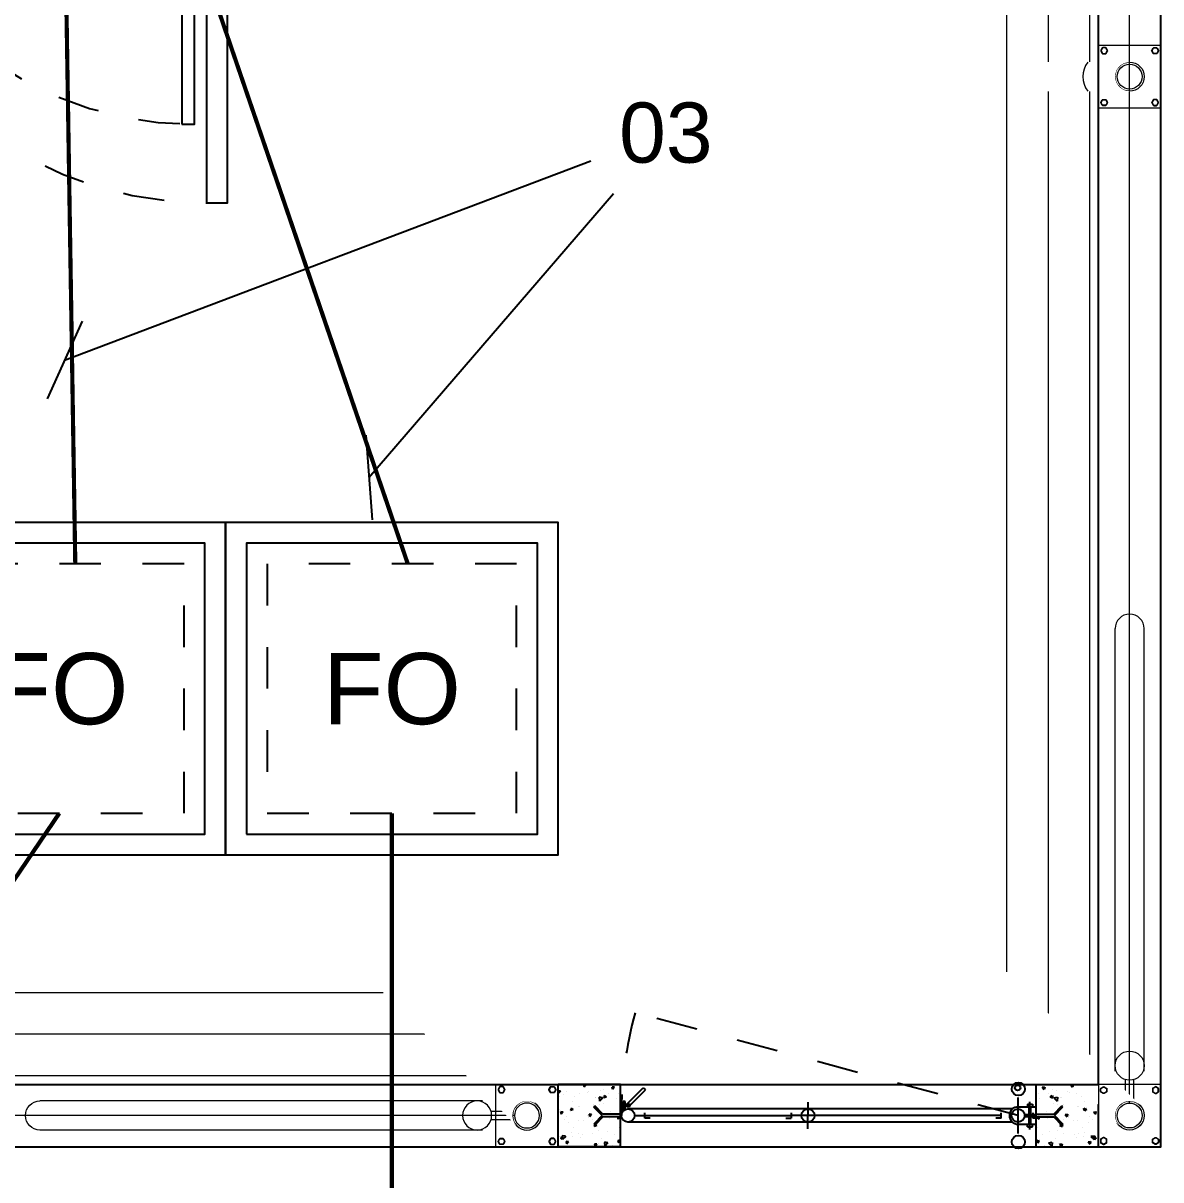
# Model space of a CAD drawing. Header units: inches. Extents: x -7660 to 802, y -193 to 3.
# Drawn here: x 470.946 to 473.683, y -86.89 to -84.106 of the extents above; entities that cross this region are included whole.
import ezdxf
from ezdxf.enums import TextEntityAlignment as Align

# ---------------------------------------------------------------- set-up
doc = ezdxf.new("R2010")
doc.units = ezdxf.units.IN
doc.header["$MEASUREMENT"] = 0
doc.set_wipeout_variables(frame=1)
doc.linetypes.add('HIDDEN', pattern=[0.375, 0.25, -0.125])
doc.linetypes.add('HIDDEN2', pattern=[0.1875, 0.125, -0.0625])
for name, color, linetype in [('0-A INSTALAR', 10, 'Continuous'), ('CABO_F.O', 210, 'Continuous'), ('PDF_0', 7, 'Continuous'), ('TANZ-COTAS', 8, 'Continuous'), ('TANZ-EXISTENTE', 9, 'Continuous')]:
    doc.layers.add(name, color=color, linetype=linetype)
doc.styles.add('Arial', font='arial.ttf')
doc.styles.add('Arial_TXT', font='arial.ttf')
doc.styles.add('cerca', font='romans.shx', dxfattribs={"height": 1})
doc.linetypes.add('CERCA3', pattern='A,0.5,0.05,["X",cerca,S=0.1,R=0,X=-0.1,Y=-0.05],0.1', length=0.65)
doc.dimstyles.new('CLEMAR - 1-100', dxfattribs={"dimtxt": 15, "dimasz": 15, "dimexe": 7.5, "dimexo": 15, "dimgap": 7.5, "dimtad": 1, "dimdec": 0, "dimtxsty": 'Arial', "dimblk": 'OBLIQUE', "dimcen": 0, "dimdle": 7.5, "dimclrd": 8, "dimclre": 8, "dimclrt": 1, "dimadec": 0, "dimazin": 0, "dimtfac": 1, "dimtdec": 0, "dimtmove": 2, "dimatfit": 3, "dimldrblk": 'OBLIQUE', "dimfxl": 1, "dimtfill": 1, "dimtfillclr": 256, "dimarcsym": 0})

# ---------------------------------------------------------------- blocks, each defined once
blk = doc.blocks.new('Base Planta Vivo Tipo 11')
at = {"true_color": 0xc7c8ca}
h = blk.add_hatch(dxfattribs=at)
h.set_pattern_fill('AR-CONC', color=9, scale=0.001)
h.set_pattern_definition([(50, (144.96999, -48.6538), (0.1821847, -0.015939), [0.01905, -0.20955]), (355, (144.96999, -48.6538), (-0.0352434, 0.191057), [0.01524, -0.1676406]), (100.4514, (144.98517, -48.65512), (0.146941, 0.175118), [0.01619, -0.17809]), (46.184, (144.96999, -48.603), (0.271079, -0.042042), [0.028575, -0.314325]), (96.6356, (144.99257, -48.6065), (0.237404, 0.247426), [0.024285, -0.267136]), (351.184, (144.96999, -48.603), (0.237404, 0.247426), [0.02286, -0.25146]), (21, (144.99539, -48.6157), (0.1516144, -0.102265), [0.01905, -0.20955]), (326, (144.99539, -48.6157), (0.061802, 0.184188), [0.01524, -0.16764]), (71.4514, (145.00802, -48.62422), (0.2134164, 0.081923), [0.01619, -0.17809]), (37.5, (144.969985, -48.653794), (0.0030886, 0.084555), [0, -0.165608, 0, -0.17018, 0, -0.168275]), (7.5, (144.969985, -48.65379), (0.0668197, 0.1001806), [0, -0.097028, 0, -0.161798, 0, -0.064135]), (327.5, (144.91334, -48.653794), (0.1355906, -0.0057287), [0, -0.0635, 0, -0.19812, 0, -0.26289]), (317.5, (144.88794, -48.65379), (0.1481292, 0.0254265), [0, -0.08255, 0, -0.131572, 0, -0.18669])])
h.paths.add_polyline_path([(145.6118, -44.4301), (144.1118, -44.4301), (144.1118, -45.9301), (145.6118, -45.9301)])
h.paths.add_polyline_path([(145.3167, -45.7093), (144.414, -45.7093), (144.414, -44.6975), (145.3167, -44.6975)], flags=16)
h.paths.add_polyline_path([(145.3167, -44.6975), (144.414, -44.6975), (144.414, -45.7093), (145.3167, -45.7093)], flags=16)
at = {"color": 251, "true_color": 0x636466}
blk.add_line((145.3168, -46.659), (145.3168, -45.7586), dxfattribs=at)
blk.add_lwpolyline([(145.6118, -45.9301), (144.1118, -45.9301), (144.1118, -44.4301), (145.6118, -44.4301)], close=True)
at = {"lineweight": 25}
for points in [[(144.4638, -44.6458), (144.4638, -44.6257), (144.4591, -44.6209), (144.3192, -44.6209), (144.3138, -44.6257), (144.3138, -44.7158), (144.3192, -44.7211), (144.3642, -44.7211)], [(145.3642, -44.7211), (145.4093, -44.7211), (145.4146, -44.7158), (145.4146, -44.6257), (145.4093, -44.6209), (145.2694, -44.6209), (145.264, -44.6257), (145.264, -44.6458)], [(144.414, -44.7211), (144.4591, -44.7211), (144.4638, -44.7158), (144.4638, -44.6962)], [(145.264, -44.6962), (145.264, -44.7158), (145.2694, -44.7211), (145.3144, -44.7211)], [(144.3657, -45.6453), (144.3207, -45.6453), (144.3153, -45.6506), (144.3153, -45.7407), (144.3207, -45.7455), (144.4155, -45.7455)], [(144.4653, -45.6708), (144.4653, -45.6506), (144.4606, -45.6453), (144.4155, -45.6453)], [(145.3159, -45.6453), (145.2709, -45.6453), (145.2655, -45.6506), (145.2655, -45.6708)], [(145.3527, -45.7455), (145.4108, -45.7455), (145.4161, -45.7407), (145.4161, -45.6506), (145.4108, -45.6453), (145.3657, -45.6453)], [(144.4155, -45.7206), (144.4155, -45.7704), (145.3159, -45.7704), (145.3159, -45.7206)], [(145.3159, -45.7455), (145.3165, -45.7455)]]:
    blk.add_lwpolyline(points, dxfattribs=at)
for points in [[(144.3657, -45.7206), (144.3642, -44.6458), (144.414, -44.6458), (144.4155, -45.7206)], [(144.414, -44.6962), (145.3144, -44.6962), (145.3144, -44.6458), (144.414, -44.6458)], [(145.3159, -45.7206), (145.3144, -44.6458), (145.3642, -44.6458), (145.3657, -45.7206)], [(144.4155, -45.7206), (145.3159, -45.7206), (145.3159, -45.6708), (144.4155, -45.6708)]]:
    blk.add_lwpolyline(points, close=True, dxfattribs=at)
blk.add_lwpolyline([(145.3354, -45.7199, 0.388857), (145.3162, -45.7374, 1.044652), (145.3547, -45.7391)], format="xyb", dxfattribs=at)
at = {"color": 251, "true_color": 0x636466}
blk.add_lwpolyline([(145.3168, -46.659), (145.3666, -46.659), (145.3666, -45.7586), (145.3168, -45.7586)], dxfattribs=at)
at = {"color": 251, "linetype": 'HIDDEN2', "ltscale": 0.5, "true_color": 0x636466}
blk.add_arc((145.3168, -45.7576), 0.9014, 180.8112, 270, dxfattribs=at)
at = {"layer": 'PDF_0', "lineweight": 25}
for centre, radius in [((144.3345, -44.6406), 0.00504), ((144.4447, -44.6406), 0.00504), ((145.2847, -44.6406), 0.00504), ((145.395, -44.6406), 0.00504), ((144.3345, -44.7005), 0.00504), ((144.4447, -44.7005), 0.00504), ((145.2847, -44.7005), 0.00504), ((145.395, -44.7005), 0.00504), ((144.336, -45.665), 0.00504), ((144.4462, -45.665), 0.00504), ((145.2862, -45.665), 0.00504), ((145.3965, -45.665), 0.00504), ((144.336, -45.7249), 0.00504), ((145.3354, -45.7391), 0.0193), ((145.3354, -45.7391), 0.0169), ((145.3354, -45.7391), 0.00978), ((145.3354, -45.7391), 0.00978), ((145.3354, -45.7391), 0.00741), ((145.3965, -45.7249), 0.00504)]:
    blk.add_circle(centre, radius, dxfattribs=at)
at = {"linetype": 'HIDDEN', "ltscale": 0.5}
blk.add_wipeout([(144.4368, -44.7451), (145.2868, -44.7451), (145.2868, -45.6196), (144.4368, -45.6196)], dxfattribs=at)
at = {"lineweight": 25}
for points in [[(144.6944, -44.6962), (144.724, -44.6962), (144.7255, -45.6708), (144.6959, -45.6708)], [(145.0044, -44.6962), (145.0059, -45.6708), (145.0355, -45.6708), (145.034, -44.6962)]]:
    blk.add_lwpolyline(points, close=True, dxfattribs=at)
at = {"color": 251, "true_color": 0x636466}
blk.add_lwpolyline([(145.2568, -46.4696), (145.2868, -46.4696), (145.2868, -45.6196), (145.2568, -45.6196)], close=True, dxfattribs=at)
at = {"color": 6, "linetype": 'Continuous'}
for centre in [(144.9628, -45.0776), (144.9628, -45.1776)]:
    blk.add_circle(centre, 0.0284, dxfattribs=at)
at = {"color": 5, "linetype": 'Continuous'}
blk.add_circle((144.8628, -45.1783), 0.0284, dxfattribs=at)
at = {"color": 3, "linetype": 'Continuous'}
blk.add_circle((144.7627, -45.179), 0.0174, dxfattribs=at)
at = {"color": 251, "linetype": 'HIDDEN2', "ltscale": 0.5, "true_color": 0x636466}
blk.add_arc((145.2868, -45.6196), 0.85, 180, 270, dxfattribs=at)
blk = doc.blocks.new('rgrg0r5gw51gw1egw1eg')
for p, q in [((3385.5664, -235.9365), (3385.5664, -236.0822)), ((3385.7121, -235.9365), (3385.5664, -235.9365)), ((3385.5668, -235.9621), (3385.5668, -235.9621)), ((3385.5687, -235.9595), (3385.5687, -235.9595)), ((3385.5793, -235.9564), (3385.5729, -235.9539)), ((3385.5747, -235.9595), (3385.5729, -235.9539)), ((3385.5794, -235.9564), (3385.5748, -235.9595)), ((3385.584, -235.9609), (3385.5758, -235.9622)), ((3385.5759, -235.962), (3385.5769, -235.9532)), ((3385.5841, -235.9607), (3385.5769, -235.9531)), ((3385.5852, -235.949), (3385.5862, -235.9432)), ((3385.5909, -235.9479), (3385.5853, -235.9484)), ((3385.5907, -235.9479), (3385.5862, -235.9426)), ((3385.6004, -235.9612), (3385.6004, -235.9612)), ((3385.6124, -235.9372), (3385.6124, -235.9372)), ((3385.6181, -235.9574), (3385.6181, -235.9574)), ((3385.6515, -235.9432), (3385.6526, -235.9374)), ((3385.6572, -235.9421), (3385.6517, -235.9426)), ((3385.657, -235.9421), (3385.6526, -235.9368)), ((3385.66, -235.9437), (3385.66, -235.9437)), ((3385.6674, -235.9553), (3385.6674, -235.9553)), ((3385.6828, -235.9456), (3385.6745, -235.9469)), ((3385.6746, -235.9467), (3385.6756, -235.9379)), ((3385.6829, -235.9453), (3385.6756, -235.9378)), ((3385.6927, -235.9401), (3385.6927, -235.9401)), ((3385.7121, -235.9489), (3385.7058, -235.9465)), ((3385.7077, -235.9521), (3385.7058, -235.9465)), ((3385.7072, -235.9439), (3385.7072, -235.9439)), ((3385.7121, -235.9491), (3385.7077, -235.9521)), ((3385.708, -235.9507), (3385.708, -235.9507)), ((3385.7121, -235.9365), (3385.7121, -236.0822)), ((3385.5986, -235.9698), (3385.5986, -235.9698)), ((3385.6031, -235.9806), (3385.6031, -235.9806)), ((3385.6136, -235.968), (3385.6136, -235.968)), ((3385.6236, -235.9643), (3385.6236, -235.9643)), ((3385.6479, -235.9677), (3385.6479, -235.9677)), ((3385.6496, -235.9894), (3385.6519, -235.9871)), ((3385.6695, -236.0094), (3385.6496, -235.9894)), ((3385.6571, -235.9862), (3385.6506, -235.9837)), ((3385.6525, -235.9893), (3385.6506, -235.9837)), ((3385.6709, -236.0061), (3385.6519, -235.9871)), ((3385.6571, -235.9862), (3385.6525, -235.9893)), ((3385.657, -235.9899), (3385.657, -235.9899)), ((3385.6611, -235.9745), (3385.6611, -235.9745)), ((3385.682, -235.972), (3385.682, -235.972)), ((3385.6973, -235.9657), (3385.6973, -235.9657)), ((3385.7091, -235.9815), (3385.7091, -235.9815)), ((3385.568, -235.9929), (3385.568, -235.9929)), ((3385.5723, -236.0186), (3385.5734, -236.0128)), ((3385.578, -236.0175), (3385.5725, -236.018)), ((3385.5778, -236.0175), (3385.5734, -236.0122)), ((3385.5809, -236.0009), (3385.5809, -236.0009)), ((3385.5871, -236.0065), (3385.5871, -236.0065)), ((3385.5897, -235.9931), (3385.5897, -235.9931)), ((3385.6147, -235.9988), (3385.6147, -235.9988)), ((3385.6248, -235.9977), (3385.6248, -235.9977)), ((3385.6349, -236.0102), (3385.6349, -236.0102)), ((3385.6365, -236.0044), (3385.6365, -236.0044)), ((3385.6387, -236.0128), (3385.6398, -236.007)), ((3385.6444, -236.0117), (3385.6389, -236.0122)), ((3385.6442, -236.0117), (3385.6397, -236.0064)), ((3385.6479, -236.0008), (3385.6479, -236.0008)), ((3385.6695, -236.0094), (3385.6496, -236.0293)), ((3385.6709, -236.0127), (3385.6519, -236.0317)), ((3385.6622, -236.0053), (3385.6622, -236.0053)), ((3385.7121, -236.0061), (3385.6709, -236.0061)), ((3385.7121, -236.0127), (3385.6709, -236.0127)), ((3385.6859, -236.0023), (3385.6859, -236.0023)), ((3385.7051, -236.007), (3385.7061, -236.0012)), ((3385.7108, -236.0059), (3385.7052, -236.0064)), ((3385.7106, -236.0059), (3385.7061, -236.0005)), ((3385.7064, -236.0085), (3385.7064, -236.0085)), ((3385.7103, -236.0123), (3385.7103, -236.0123)), ((3385.711, -235.9991), (3385.711, -235.9991)), ((3385.5691, -236.0237), (3385.5691, -236.0237)), ((3385.6018, -236.0234), (3385.5954, -236.021)), ((3385.5973, -236.0266), (3385.5954, -236.021)), ((3385.6019, -236.0235), (3385.5973, -236.0266)), ((3385.5995, -236.0426), (3385.5995, -236.0426)), ((3385.6141, -236.0296), (3385.6141, -236.0296)), ((3385.6158, -236.0296), (3385.6158, -236.0296)), ((3385.6491, -236.0342), (3385.6491, -236.0342)), ((3385.6496, -236.0293), (3385.6519, -236.0317)), ((3385.6623, -236.0521), (3385.6634, -236.0433)), ((3385.6633, -236.0361), (3385.6633, -236.0361)), ((3385.6706, -236.0508), (3385.6634, -236.0433)), ((3385.6723, -236.0373), (3385.6723, -236.0373)), ((3385.6888, -236.0194), (3385.6888, -236.0194)), ((3385.7114, -236.0431), (3385.7114, -236.0431)), ((3385.5718, -236.0661), (3385.5664, -236.0605)), ((3385.5718, -236.0663), (3385.5664, -236.0672)), ((3385.5702, -236.0545), (3385.5702, -236.0545)), ((3385.58, -236.0584), (3385.58, -236.0584)), ((3385.5856, -236.0662), (3385.5856, -236.0662)), ((3385.6051, -236.0538), (3385.6051, -236.0538)), ((3385.6169, -236.0604), (3385.6169, -236.0604)), ((3385.635, -236.0641), (3385.635, -236.0641)), ((3385.6384, -236.0661), (3385.6384, -236.0661)), ((3385.6535, -236.0518), (3385.6535, -236.0518)), ((3385.6545, -236.0517), (3385.6545, -236.0517)), ((3385.6705, -236.051), (3385.6623, -236.0523)), ((3385.6645, -236.0669), (3385.6645, -236.0669)), ((3385.6796, -236.0533), (3385.6731, -236.0508)), ((3385.675, -236.0564), (3385.6731, -236.0508)), ((3385.6735, -236.0707), (3385.6735, -236.0707)), ((3385.6796, -236.0533), (3385.675, -236.0564)), ((3385.6844, -236.062), (3385.6844, -236.062)), ((3385.6922, -236.0766), (3385.6933, -236.0708)), ((3385.6977, -236.0755), (3385.6933, -236.0701)), ((3385.7039, -236.0496), (3385.7039, -236.0496)), ((3385.7074, -236.0611), (3385.7074, -236.0611)), ((3385.7121, -236.0822), (3385.5664, -236.0822)), ((3385.6259, -236.0822), (3385.6269, -236.0766)), ((3385.6316, -236.0813), (3385.626, -236.0818)), ((3385.6314, -236.0813), (3385.6269, -236.0759)), ((3385.6979, -236.0755), (3385.6924, -236.076)), ((3385.6966, -236.0737), (3385.6966, -236.0737))]:
    blk.add_line(p, q)
blk = doc.blocks.new('gdhhgh')
for p, q in [((0.6324, 1.1045), (0.6351, 1.1165)), ((0.6335, 1.0813), (0.643, 1.1237)), ((0.6351, 1.1165), (0.6411, 1.1151)), ((0.6551, 1.0925), (0.6612, 1.1197)), ((0.6595, 1.0915), (0.6656, 1.1187)), ((0.6704, 1.1221), (0.6677, 1.1099)), ((0.6742, 1.0722), (0.6837, 1.1146)), ((0.6963, 1.0673), (0.6114, 1.0863)), ((0.6931, 1.0972), (0.6278, 1.1118)), ((0.6324, 1.1045), (0.6384, 1.1031)), ((0.68, 1.098), (0.6393, 1.1071)), ((0.6809, 1.102), (0.6402, 1.1111)), ((0.6555, 1.1126), (0.6677, 1.1099)), ((0.6851, 1.0927), (0.6791, 1.094)), ((0.6878, 1.1047), (0.6818, 1.106)), ((0.6851, 1.0927), (0.6878, 1.1047)), ((0.6355, 1.0669), (0.4332, 0.1644)), ((0.6662, 1.06), (0.464, 0.1575)), ((0.6449, 1.037), (0.5344, 0.5438)), ((0.651, 1.0356), (0.6388, 1.0384)), ((0.651, 1.0356), (0.6483, 1.0234)), ((0.5744, 0.5766), (0.5123, 0.5906)), ((0.4521, 0.1763), (0.5344, 0.5438)), ((0.5283, 0.5452), (0.5405, 0.5425)), ((0.5378, 0.5303), (0.5405, 0.5425)), ((0.3914, 0.2116), (0.3977, 0.2156)), ((0.4214, 0.1644), (0.3914, 0.2116)), ((0.4253, 0.1719), (0.3977, 0.2156)), ((0.4636, 0.1994), (0.4514, 0.2021)), ((0.4664, 0.2116), (0.4636, 0.1994)), ((0.4204, 0.1602), (0.4231, 0.1724)), ((0.4282, 0.1713), (0.4231, 0.1724)), ((0.4255, 0.1591), (0.4282, 0.1713)), ((0.4142, 0.1616), (0.4132, 0.1571)), ((0.4356, 0.1521), (0.4132, 0.1571)), ((0.4333, 0.1573), (0.4142, 0.1616))]:
    blk.add_line(p, q)
at = {"linetype": 'HIDDEN', "ltscale": 0.25}
blk.add_line((0.6539, 1.0768), (0.2109, 0.2316), dxfattribs=at)
for centre, radius in [((0.5918, 1.0914), 0.0158), ((0.5885, 1.0903), 0.00666), ((0.6539, 1.0768), 0.0158), ((0.7162, 1.0635), 0.0158), ((0.5433, 0.5836), 0.0158), ((0.4245, 0.1664), 0.00369), ((0.4486, 0.161), 0.0158)]:
    blk.add_circle(centre, radius)
blk.add_arc((0.6539, 1.0768), 0.0209, 167.3687, 347.3687)
blk.add_arc((0.6533, 1.0741), 0.9516, 242.297, 257.3687, dxfattribs=at)
at = {"yscale": 1.029517181521879, "zscale": 1.029517181521879, "rotation": 257.3686915360678}
for p, xscale in [((999.9879, 3349.2732), 1.029517181521879), ((-524.6896, -3454.2768), -1.02951718152188)]:
    blk.add_blockref('rgrg0r5gw51gw1egw1eg', p, dxfattribs=dict(at, xscale=xscale))
blk = doc.blocks.new('*U648')
at = {"lineweight": 5}
for p, q in [((5535.91, 2516.4599), (5535.909, 2516.4599)), ((5535.91, 2516.4535), (5535.909, 2516.4535)), ((5535.9105, 2516.4608), (5535.91, 2516.4617)), ((5535.9105, 2516.4526), (5535.91, 2516.4517)), ((5535.9161, 2516.464), (5535.9156, 2516.4649)), ((5535.9161, 2516.4494), (5535.9156, 2516.4485)), ((5535.9171, 2516.464), (5535.9176, 2516.4649)), ((5535.9171, 2516.4494), (5535.9176, 2516.4485)), ((5535.9227, 2516.4608), (5535.9232, 2516.4617)), ((5535.9227, 2516.4526), (5535.9232, 2516.4517)), ((5535.9232, 2516.4599), (5535.9242, 2516.4599)), ((5535.9232, 2516.4535), (5535.9242, 2516.4535)), ((5536.0347, 2516.4599), (5536.0337, 2516.4599)), ((5536.0347, 2516.4535), (5536.0337, 2516.4535)), ((5536.0352, 2516.4608), (5536.0347, 2516.4617)), ((5536.0352, 2516.4526), (5536.0347, 2516.4517)), ((5536.0409, 2516.464), (5536.0404, 2516.4649)), ((5536.0409, 2516.4494), (5536.0404, 2516.4485)), ((5536.0419, 2516.464), (5536.0424, 2516.4649)), ((5536.0419, 2516.4494), (5536.0424, 2516.4485)), ((5536.0475, 2516.4608), (5536.048, 2516.4617)), ((5536.0475, 2516.4526), (5536.048, 2516.4517)), ((5536.048, 2516.4599), (5536.049, 2516.4599)), ((5536.048, 2516.4535), (5536.049, 2516.4535)), ((5535.969, 2516.3619), (5535.969, 2516.309)), ((5535.979, 2516.3605), (5535.979, 2516.3105)), ((5535.989, 2516.3619), (5535.989, 2516.309)), ((5535.91, 2516.3375), (5535.909, 2516.3375)), ((5535.91, 2516.331), (5535.909, 2516.331)), ((5535.9105, 2516.3384), (5535.91, 2516.3392)), ((5535.9105, 2516.3302), (5535.91, 2516.3293)), ((5535.9161, 2516.3416), (5535.9156, 2516.3425)), ((5535.9171, 2516.3416), (5535.9176, 2516.3425)), ((5535.9227, 2516.3384), (5535.9232, 2516.3392)), ((5535.9227, 2516.3302), (5535.9232, 2516.3293)), ((5535.9232, 2516.3375), (5535.9242, 2516.3375)), ((5535.9232, 2516.331), (5535.9242, 2516.331)), ((5535.9161, 2516.3269), (5535.9156, 2516.3261)), ((5535.9171, 2516.3269), (5535.9176, 2516.3261)), ((5536.014, 2516.2889), (5536.014, 2515.2239)), ((5535.9137, 2513.964), (5535.9128, 2513.9645)), ((5535.9145, 2513.9645), (5535.9145, 2513.9655)), ((5535.921, 2513.9645), (5535.921, 2513.9655)), ((5535.9219, 2513.964), (5535.9227, 2513.9645)), ((5536.0361, 2513.964), (5536.0352, 2513.9645)), ((5536.0369, 2513.9645), (5536.0369, 2513.9655)), ((5536.0434, 2513.9645), (5536.0434, 2513.9655)), ((5536.0443, 2513.964), (5536.0452, 2513.9645)), ((5535.9104, 2513.9584), (5535.9095, 2513.9589)), ((5535.9104, 2513.9574), (5535.9095, 2513.9569)), ((5535.9137, 2513.9518), (5535.9128, 2513.9513)), ((5535.9145, 2513.9513), (5535.9145, 2513.9503)), ((5535.921, 2513.9513), (5535.921, 2513.9503)), ((5535.9219, 2513.9518), (5535.9227, 2513.9513)), ((5535.9251, 2513.9584), (5535.926, 2513.9589)), ((5535.9251, 2513.9574), (5535.926, 2513.9569)), ((5536.0328, 2513.9584), (5536.032, 2513.9589)), ((5536.0328, 2513.9574), (5536.032, 2513.9569)), ((5536.0361, 2513.9518), (5536.0352, 2513.9513)), ((5536.0369, 2513.9513), (5536.0369, 2513.9503)), ((5536.0434, 2513.9513), (5536.0434, 2513.9503)), ((5536.0443, 2513.9518), (5536.0452, 2513.9513)), ((5536.0475, 2513.9584), (5536.0484, 2513.9589)), ((5536.0475, 2513.9574), (5536.0484, 2513.9569)), ((5535.9104, 2513.8336), (5535.9095, 2513.8341)), ((5535.9104, 2513.8326), (5535.9095, 2513.8321)), ((5535.9137, 2513.8392), (5535.9128, 2513.8397)), ((5535.9137, 2513.827), (5535.9128, 2513.8265)), ((5535.9145, 2513.8397), (5535.9145, 2513.8407)), ((5535.9145, 2513.8265), (5535.9145, 2513.8255)), ((5535.921, 2513.8397), (5535.921, 2513.8407)), ((5535.921, 2513.8265), (5535.921, 2513.8255)), ((5535.9219, 2513.8392), (5535.9227, 2513.8397)), ((5535.9219, 2513.827), (5535.9227, 2513.8265)), ((5535.9251, 2513.8336), (5535.926, 2513.8341)), ((5535.9251, 2513.8326), (5535.926, 2513.8321)), ((5536.0328, 2513.8336), (5536.032, 2513.8341)), ((5536.0328, 2513.8326), (5536.032, 2513.8321)), ((5536.0361, 2513.8392), (5536.0352, 2513.8397)), ((5536.0361, 2513.827), (5536.0352, 2513.8265)), ((5536.0369, 2513.8397), (5536.0369, 2513.8407)), ((5536.0369, 2513.8265), (5536.0369, 2513.8255)), ((5536.0434, 2513.8397), (5536.0434, 2513.8407)), ((5536.0434, 2513.8265), (5536.0434, 2513.8255)), ((5536.0443, 2513.8392), (5536.0452, 2513.8397)), ((5536.0443, 2513.827), (5536.0452, 2513.8265)), ((5536.0475, 2513.8336), (5536.0484, 2513.8341)), ((5536.0475, 2513.8326), (5536.0484, 2513.8321))]:
    blk.add_line(p, q, dxfattribs=at)
at = {"linetype": 'CERCA3', "lineweight": 5, "ltscale": 0.3}
blk.add_line((5535.979, 2516.3655), (5535.979, 2504.995), dxfattribs=at)
at = {"lineweight": 5}
for points in [[(5535.9242, 2516.4599), (5535.9242, 2516.4535, -0.267949), (5535.9232, 2516.4517), (5535.9176, 2516.4485, -0.267949), (5535.9156, 2516.4485), (5535.91, 2516.4517, -0.267949), (5535.909, 2516.4535), (5535.909, 2516.4599, -0.267949), (5535.91, 2516.4617), (5535.9156, 2516.4649, -0.267949), (5535.9176, 2516.4649), (5535.9232, 2516.4617, -0.267949)], [(5535.9232, 2516.4599), (5535.9232, 2516.4535, -0.267949), (5535.9227, 2516.4526), (5535.9171, 2516.4494, -0.267949), (5535.9161, 2516.4494), (5535.9105, 2516.4526, -0.267949), (5535.91, 2516.4535), (5535.91, 2516.4599, -0.267949), (5535.9105, 2516.4608), (5535.9161, 2516.464, -0.267949), (5535.9171, 2516.464), (5535.9227, 2516.4608, -0.267949)], [(5536.0337, 2516.4599), (5536.0337, 2516.4535, 0.267949), (5536.0347, 2516.4517), (5536.0404, 2516.4485, 0.267949), (5536.0424, 2516.4485), (5536.048, 2516.4517, 0.267949), (5536.049, 2516.4535), (5536.049, 2516.4599, 0.267949), (5536.048, 2516.4617), (5536.0424, 2516.4649, 0.267949), (5536.0404, 2516.4649), (5536.0347, 2516.4617, 0.267949)], [(5536.0347, 2516.4599), (5536.0347, 2516.4535, 0.267949), (5536.0352, 2516.4526), (5536.0409, 2516.4494, 0.267949), (5536.0419, 2516.4494), (5536.0475, 2516.4526, 0.267949), (5536.048, 2516.4535), (5536.048, 2516.4599, 0.267949), (5536.0475, 2516.4608), (5536.0419, 2516.464, 0.267949), (5536.0409, 2516.464), (5536.0352, 2516.4608, 0.267949)], [(5535.9242, 2516.331), (5535.9242, 2516.3375, 0.267949), (5535.9232, 2516.3392), (5535.9176, 2516.3425, 0.267949), (5535.9156, 2516.3425), (5535.91, 2516.3392, 0.267949), (5535.909, 2516.3375), (5535.909, 2516.331, 0.267949), (5535.91, 2516.3293), (5535.9156, 2516.3261, 0.267949), (5535.9176, 2516.3261), (5535.9232, 2516.3293, 0.267949)], [(5535.9232, 2516.331), (5535.9232, 2516.3375, 0.267949), (5535.9227, 2516.3384), (5535.9171, 2516.3416, 0.267949), (5535.9161, 2516.3416), (5535.9105, 2516.3384, 0.267949), (5535.91, 2516.3375), (5535.91, 2516.331, 0.267949), (5535.9105, 2516.3302), (5535.9161, 2516.3269, 0.267949), (5535.9171, 2516.3269), (5535.9227, 2516.3302, 0.267949)], [(5535.9145, 2513.9503), (5535.921, 2513.9503, 0.267949), (5535.9227, 2513.9513), (5535.926, 2513.9569, 0.267949), (5535.926, 2513.9589), (5535.9227, 2513.9645, 0.267949), (5535.921, 2513.9655), (5535.9145, 2513.9655, 0.267949), (5535.9128, 2513.9645), (5535.9095, 2513.9589, 0.267949), (5535.9095, 2513.9569), (5535.9128, 2513.9513, 0.267949)], [(5535.9145, 2513.9513), (5535.921, 2513.9513, 0.267949), (5535.9219, 2513.9518), (5535.9251, 2513.9574, 0.267949), (5535.9251, 2513.9584), (5535.9219, 2513.964, 0.267949), (5535.921, 2513.9645), (5535.9145, 2513.9645, 0.267949), (5535.9137, 2513.964), (5535.9104, 2513.9584, 0.267949), (5535.9104, 2513.9574), (5535.9137, 2513.9518, 0.267949)], [(5536.0434, 2513.9503), (5536.0369, 2513.9503, -0.267949), (5536.0352, 2513.9513), (5536.032, 2513.9569, -0.267949), (5536.032, 2513.9589), (5536.0352, 2513.9645, -0.267949), (5536.0369, 2513.9655), (5536.0434, 2513.9655, -0.267949), (5536.0452, 2513.9645), (5536.0484, 2513.9589, -0.267949), (5536.0484, 2513.9569), (5536.0452, 2513.9513, -0.267949)], [(5536.0434, 2513.9513), (5536.0369, 2513.9513, -0.267949), (5536.0361, 2513.9518), (5536.0328, 2513.9574, -0.267949), (5536.0328, 2513.9584), (5536.0361, 2513.964, -0.267949), (5536.0369, 2513.9645), (5536.0434, 2513.9645, -0.267949), (5536.0443, 2513.964), (5536.0475, 2513.9584, -0.267949), (5536.0475, 2513.9574), (5536.0443, 2513.9518, -0.267949)], [(5535.9145, 2513.8407), (5535.921, 2513.8407, -0.267949), (5535.9227, 2513.8397), (5535.926, 2513.8341, -0.267949), (5535.926, 2513.8321), (5535.9227, 2513.8265, -0.267949), (5535.921, 2513.8255), (5535.9145, 2513.8255, -0.267949), (5535.9128, 2513.8265), (5535.9095, 2513.8321, -0.267949), (5535.9095, 2513.8341), (5535.9128, 2513.8397, -0.267949)], [(5535.9145, 2513.8397), (5535.921, 2513.8397, -0.267949), (5535.9219, 2513.8392), (5535.9251, 2513.8336, -0.267949), (5535.9251, 2513.8326), (5535.9219, 2513.827, -0.267949), (5535.921, 2513.8265), (5535.9145, 2513.8265, -0.267949), (5535.9137, 2513.827), (5535.9104, 2513.8326, -0.267949), (5535.9104, 2513.8336), (5535.9137, 2513.8392, -0.267949)], [(5536.0434, 2513.8407), (5536.0369, 2513.8407, 0.267949), (5536.0352, 2513.8397), (5536.032, 2513.8341, 0.267949), (5536.032, 2513.8321), (5536.0352, 2513.8265, 0.267949), (5536.0369, 2513.8255), (5536.0434, 2513.8255, 0.267949), (5536.0452, 2513.8265), (5536.0484, 2513.8321, 0.267949), (5536.0484, 2513.8341), (5536.0452, 2513.8397, 0.267949)], [(5536.0434, 2513.8397), (5536.0369, 2513.8397, 0.267949), (5536.0361, 2513.8392), (5536.0328, 2513.8336, 0.267949), (5536.0328, 2513.8326), (5536.0361, 2513.827, 0.267949), (5536.0369, 2513.8265), (5536.0434, 2513.8265, 0.267949), (5536.0443, 2513.827), (5536.0475, 2513.8326, 0.267949), (5536.0475, 2513.8336), (5536.0443, 2513.8392, 0.267949)]]:
    blk.add_lwpolyline(points, format="xyb", close=True, dxfattribs=at)
at = {"linetype": 'CERCA3', "lineweight": 5, "ltscale": 0.3}
for points in [[(5536.0752, 2505.0912), (5536.0752, 2516.2497)], [(5536.1752, 2505.1913), (5536.1752, 2516.1497)]]:
    blk.add_lwpolyline(points, dxfattribs=at)
at = {"lineweight": 5}
for centre in [(5535.979, 2516.3955), (5535.979, 2516.2755), (5535.979, 2516.2755), (5535.979, 2513.8955)]:
    blk.add_circle(centre, 0.035, dxfattribs=at)
blk.add_arc((5535.979, 2515.2239), 0.035, 180, 0, dxfattribs=at)
for points in [[(5535.9542, 2516.3707), (5536.2834, 2516.0414), (5536.2948, 2516.0338), (5536.3025, 2516.0316), (5536.3095, 2516.0311), (5536.3138, 2516.0316), (5536.3199, 2516.0331), (5536.323, 2516.0344), (5536.328, 2516.0372), (5536.3329, 2516.0414), (5536.3351, 2516.0438), (5536.3372, 2516.0465), (5536.3393, 2516.0501), (5536.3409, 2516.0536), (5536.3421, 2516.0576), (5536.343, 2516.0627), (5536.3431, 2516.0686), (5536.3422, 2516.0743), (5536.3411, 2516.0781), (5536.339, 2516.0827), (5536.3364, 2516.0868), (5536.3329, 2516.0909), (5536.0037, 2516.4202), (5536.0067, 2516.4168), (5536.0099, 2516.4119), (5536.0116, 2516.408), (5536.013, 2516.4036), (5536.0138, 2516.3988), (5536.014, 2516.3949), (5536.0137, 2516.3909), (5536.0128, 2516.3866), (5536.0119, 2516.3836), (5536.0093, 2516.3781), (5536.0064, 2516.3738), (5536.0037, 2516.3707), (5536.0011, 2516.3683), (5535.9976, 2516.3658), (5535.994, 2516.3639), (5535.9898, 2516.3622), (5535.9856, 2516.3611), (5535.9796, 2516.3605), (5535.975, 2516.3607), (5535.9671, 2516.3625), (5535.9636, 2516.364), (5535.958, 2516.3675)], [(5535.979, 2513.8605), (5536.3096, 2513.8604), (5536.323, 2513.8631), (5536.33, 2513.8669), (5536.3353, 2513.8716), (5536.338, 2513.875), (5536.3412, 2513.8803), (5536.3425, 2513.8834), (5536.344, 2513.8889), (5536.3446, 2513.8954), (5536.3444, 2513.8986), (5536.344, 2513.902), (5536.3429, 2513.9061), (5536.3416, 2513.9096), (5536.3396, 2513.9134), (5536.3367, 2513.9176), (5536.3325, 2513.9218), (5536.3279, 2513.9252), (5536.3244, 2513.9271), (5536.3196, 2513.9289), (5536.3149, 2513.93), (5536.3096, 2513.9304), (5535.979, 2513.9305), (5535.9835, 2513.9302), (5535.9893, 2513.9289), (5535.9932, 2513.9275), (5535.9973, 2513.9253), (5536.0012, 2513.9225), (5536.0041, 2513.9199), (5536.0067, 2513.9168), (5536.0092, 2513.9131), (5536.0107, 2513.9103), (5536.0127, 2513.9047), (5536.0137, 2513.8995), (5536.014, 2513.8955), (5536.0138, 2513.8919), (5536.0131, 2513.8877), (5536.0119, 2513.8837), (5536.0102, 2513.8796), (5536.008, 2513.8759), (5536.0041, 2513.8712), (5536.0008, 2513.8681), (5535.9939, 2513.8638), (5535.9904, 2513.8624), (5535.984, 2513.8608)]]:
    blk.add_wipeout(points, dxfattribs=at)
for p, q in [((5536.0347, 2516.3375), (5536.0337, 2516.3375)), ((5536.0347, 2516.331), (5536.0337, 2516.331)), ((5536.0352, 2516.3384), (5536.0347, 2516.3392)), ((5536.0352, 2516.3302), (5536.0347, 2516.3293)), ((5536.0409, 2516.3416), (5536.0404, 2516.3425)), ((5536.0419, 2516.3416), (5536.0424, 2516.3425)), ((5536.0475, 2516.3384), (5536.048, 2516.3392)), ((5536.0475, 2516.3302), (5536.048, 2516.3293)), ((5536.048, 2516.3375), (5536.049, 2516.3375)), ((5536.048, 2516.331), (5536.049, 2516.331)), ((5536.0409, 2516.3269), (5536.0404, 2516.3261)), ((5536.0419, 2516.3269), (5536.0424, 2516.3261)), ((5535.944, 2516.2889), (5535.944, 2515.2239))]:
    blk.add_line(p, q, dxfattribs=at)
blk.add_lwpolyline([(5536.054, 2516.3205), (5536.054, 2516.4705), (5535.904, 2516.4705), (5535.904, 2516.3205)], close=True, dxfattribs=at)
for points in [[(5536.0337, 2516.331), (5536.0337, 2516.3375, -0.267949), (5536.0347, 2516.3392), (5536.0404, 2516.3425, -0.267949), (5536.0424, 2516.3425), (5536.048, 2516.3392, -0.267949), (5536.049, 2516.3375), (5536.049, 2516.331, -0.267949), (5536.048, 2516.3293), (5536.0424, 2516.3261, -0.267949), (5536.0404, 2516.3261), (5536.0347, 2516.3293, -0.267949)], [(5536.0347, 2516.331), (5536.0347, 2516.3375, -0.267949), (5536.0352, 2516.3384), (5536.0409, 2516.3416, -0.267949), (5536.0419, 2516.3416), (5536.0475, 2516.3384, -0.267949), (5536.048, 2516.3375), (5536.048, 2516.331, -0.267949), (5536.0475, 2516.3302), (5536.0419, 2516.3269, -0.267949), (5536.0409, 2516.3269), (5536.0352, 2516.3302, -0.267949)]]:
    blk.add_lwpolyline(points, format="xyb", close=True, dxfattribs=at)
at = {"linetype": 'CERCA3', "lineweight": 5, "ltscale": 0.3}
blk.add_lwpolyline([(5536.2752, 2505.2913), (5536.2752, 2516.0497)], dxfattribs=at)
at = {"lineweight": 5}
blk.add_lwpolyline([(5536.054, 2513.9305), (5536.054, 2513.9705), (5535.904, 2513.9705), (5535.904, 2513.8205), (5536.054, 2513.8205), (5536.054, 2513.8605)], dxfattribs=at)
for centre in [(5535.979, 2516.3955), (5535.979, 2513.8955)]:
    blk.add_circle(centre, 0.03, dxfattribs=at)
blk.add_arc((5536.0322, 2513.8955), 0.0591, 323.7057, 36.2943, dxfattribs=at)
blk = doc.blocks.new('*U588')
at = {"lineweight": 5}
for p, q in [((5535.91, 2516.4599), (5535.909, 2516.4599)), ((5535.91, 2516.4535), (5535.909, 2516.4535)), ((5535.9105, 2516.4608), (5535.91, 2516.4617)), ((5535.9105, 2516.4526), (5535.91, 2516.4517)), ((5535.9161, 2516.464), (5535.9156, 2516.4649)), ((5535.9161, 2516.4494), (5535.9156, 2516.4485)), ((5535.9171, 2516.464), (5535.9176, 2516.4649)), ((5535.9171, 2516.4494), (5535.9176, 2516.4485)), ((5535.9227, 2516.4608), (5535.9232, 2516.4617)), ((5535.9227, 2516.4526), (5535.9232, 2516.4517)), ((5535.9232, 2516.4599), (5535.9242, 2516.4599)), ((5535.9232, 2516.4535), (5535.9242, 2516.4535)), ((5536.0347, 2516.4599), (5536.0337, 2516.4599)), ((5536.0347, 2516.4535), (5536.0337, 2516.4535)), ((5536.0352, 2516.4608), (5536.0347, 2516.4617)), ((5536.0352, 2516.4526), (5536.0347, 2516.4517)), ((5536.0409, 2516.464), (5536.0404, 2516.4649)), ((5536.0409, 2516.4494), (5536.0404, 2516.4485)), ((5536.0419, 2516.464), (5536.0424, 2516.4649)), ((5536.0419, 2516.4494), (5536.0424, 2516.4485)), ((5536.0475, 2516.4608), (5536.048, 2516.4617)), ((5536.0475, 2516.4526), (5536.048, 2516.4517)), ((5536.048, 2516.4599), (5536.049, 2516.4599)), ((5536.048, 2516.4535), (5536.049, 2516.4535)), ((5535.969, 2516.3619), (5535.969, 2516.309)), ((5535.979, 2516.3605), (5535.979, 2516.3105)), ((5535.989, 2516.3619), (5535.989, 2516.309)), ((5535.91, 2516.3375), (5535.909, 2516.3375)), ((5535.91, 2516.331), (5535.909, 2516.331)), ((5535.9105, 2516.3384), (5535.91, 2516.3392)), ((5535.9105, 2516.3302), (5535.91, 2516.3293)), ((5535.9161, 2516.3416), (5535.9156, 2516.3425)), ((5535.9171, 2516.3416), (5535.9176, 2516.3425)), ((5535.9227, 2516.3384), (5535.9232, 2516.3392)), ((5535.9227, 2516.3302), (5535.9232, 2516.3293)), ((5535.9232, 2516.3375), (5535.9242, 2516.3375)), ((5535.9232, 2516.331), (5535.9242, 2516.331)), ((5535.9161, 2516.3269), (5535.9156, 2516.3261)), ((5535.9171, 2516.3269), (5535.9176, 2516.3261)), ((5536.014, 2516.2889), (5536.014, 2515.2239))]:
    blk.add_line(p, q, dxfattribs=at)
at = {"linetype": 'CERCA3', "lineweight": 5, "ltscale": 0.3}
blk.add_line((5535.979, 2516.3655), (5535.979, 2509.345), dxfattribs=at)
at = {"lineweight": 5}
for points in [[(5535.9242, 2516.4599), (5535.9242, 2516.4535, -0.267949), (5535.9232, 2516.4517), (5535.9176, 2516.4485, -0.267949), (5535.9156, 2516.4485), (5535.91, 2516.4517, -0.267949), (5535.909, 2516.4535), (5535.909, 2516.4599, -0.267949), (5535.91, 2516.4617), (5535.9156, 2516.4649, -0.267949), (5535.9176, 2516.4649), (5535.9232, 2516.4617, -0.267949)], [(5535.9232, 2516.4599), (5535.9232, 2516.4535, -0.267949), (5535.9227, 2516.4526), (5535.9171, 2516.4494, -0.267949), (5535.9161, 2516.4494), (5535.9105, 2516.4526, -0.267949), (5535.91, 2516.4535), (5535.91, 2516.4599, -0.267949), (5535.9105, 2516.4608), (5535.9161, 2516.464, -0.267949), (5535.9171, 2516.464), (5535.9227, 2516.4608, -0.267949)], [(5536.0337, 2516.4599), (5536.0337, 2516.4535, 0.267949), (5536.0347, 2516.4517), (5536.0404, 2516.4485, 0.267949), (5536.0424, 2516.4485), (5536.048, 2516.4517, 0.267949), (5536.049, 2516.4535), (5536.049, 2516.4599, 0.267949), (5536.048, 2516.4617), (5536.0424, 2516.4649, 0.267949), (5536.0404, 2516.4649), (5536.0347, 2516.4617, 0.267949)], [(5536.0347, 2516.4599), (5536.0347, 2516.4535, 0.267949), (5536.0352, 2516.4526), (5536.0409, 2516.4494, 0.267949), (5536.0419, 2516.4494), (5536.0475, 2516.4526, 0.267949), (5536.048, 2516.4535), (5536.048, 2516.4599, 0.267949), (5536.0475, 2516.4608), (5536.0419, 2516.464, 0.267949), (5536.0409, 2516.464), (5536.0352, 2516.4608, 0.267949)], [(5535.9242, 2516.331), (5535.9242, 2516.3375, 0.267949), (5535.9232, 2516.3392), (5535.9176, 2516.3425, 0.267949), (5535.9156, 2516.3425), (5535.91, 2516.3392, 0.267949), (5535.909, 2516.3375), (5535.909, 2516.331, 0.267949), (5535.91, 2516.3293), (5535.9156, 2516.3261, 0.267949), (5535.9176, 2516.3261), (5535.9232, 2516.3293, 0.267949)], [(5535.9232, 2516.331), (5535.9232, 2516.3375, 0.267949), (5535.9227, 2516.3384), (5535.9171, 2516.3416, 0.267949), (5535.9161, 2516.3416), (5535.9105, 2516.3384, 0.267949), (5535.91, 2516.3375), (5535.91, 2516.331, 0.267949), (5535.9105, 2516.3302), (5535.9161, 2516.3269, 0.267949), (5535.9171, 2516.3269), (5535.9227, 2516.3302, 0.267949)]]:
    blk.add_lwpolyline(points, format="xyb", close=True, dxfattribs=at)
at = {"linetype": 'CERCA3', "lineweight": 5, "ltscale": 0.3}
for points in [[(5536.0752, 2509.4412), (5536.0752, 2516.2497)], [(5536.1752, 2509.5413), (5536.1752, 2516.1497)]]:
    blk.add_lwpolyline(points, dxfattribs=at)
at = {"lineweight": 5}
for centre in [(5535.979, 2516.3955), (5535.979, 2516.2755), (5535.979, 2516.2755)]:
    blk.add_circle(centre, 0.035, dxfattribs=at)
blk.add_arc((5535.979, 2515.2239), 0.035, 180, 0, dxfattribs=at)
blk.add_wipeout([(5535.9542, 2516.3707), (5536.2834, 2516.0414), (5536.2948, 2516.0338), (5536.3025, 2516.0316), (5536.3095, 2516.0311), (5536.3138, 2516.0316), (5536.3199, 2516.0331), (5536.323, 2516.0344), (5536.328, 2516.0372), (5536.3329, 2516.0414), (5536.3351, 2516.0438), (5536.3372, 2516.0465), (5536.3393, 2516.0501), (5536.3409, 2516.0536), (5536.3421, 2516.0576), (5536.343, 2516.0627), (5536.3431, 2516.0686), (5536.3422, 2516.0743), (5536.3411, 2516.0781), (5536.339, 2516.0827), (5536.3364, 2516.0868), (5536.3329, 2516.0909), (5536.0037, 2516.4202), (5536.0067, 2516.4168), (5536.0099, 2516.4119), (5536.0116, 2516.408), (5536.013, 2516.4036), (5536.0138, 2516.3988), (5536.014, 2516.3949), (5536.0137, 2516.3909), (5536.0128, 2516.3866), (5536.0119, 2516.3836), (5536.0093, 2516.3781), (5536.0064, 2516.3738), (5536.0037, 2516.3707), (5536.0011, 2516.3683), (5535.9976, 2516.3658), (5535.994, 2516.3639), (5535.9898, 2516.3622), (5535.9856, 2516.3611), (5535.9796, 2516.3605), (5535.975, 2516.3607), (5535.9671, 2516.3625), (5535.9636, 2516.364), (5535.958, 2516.3675)], dxfattribs=at)
for p, q in [((5536.0347, 2516.3375), (5536.0337, 2516.3375)), ((5536.0347, 2516.331), (5536.0337, 2516.331)), ((5536.0352, 2516.3384), (5536.0347, 2516.3392)), ((5536.0352, 2516.3302), (5536.0347, 2516.3293)), ((5536.0409, 2516.3416), (5536.0404, 2516.3425)), ((5536.0419, 2516.3416), (5536.0424, 2516.3425)), ((5536.0475, 2516.3384), (5536.048, 2516.3392)), ((5536.0475, 2516.3302), (5536.048, 2516.3293)), ((5536.048, 2516.3375), (5536.049, 2516.3375)), ((5536.048, 2516.331), (5536.049, 2516.331)), ((5536.0409, 2516.3269), (5536.0404, 2516.3261)), ((5536.0419, 2516.3269), (5536.0424, 2516.3261)), ((5535.944, 2516.2889), (5535.944, 2515.2239))]:
    blk.add_line(p, q, dxfattribs=at)
blk.add_lwpolyline([(5536.054, 2516.3205), (5536.054, 2516.4705), (5535.904, 2516.4705), (5535.904, 2516.3205)], close=True, dxfattribs=at)
for points in [[(5536.0337, 2516.331), (5536.0337, 2516.3375, -0.267949), (5536.0347, 2516.3392), (5536.0404, 2516.3425, -0.267949), (5536.0424, 2516.3425), (5536.048, 2516.3392, -0.267949), (5536.049, 2516.3375), (5536.049, 2516.331, -0.267949), (5536.048, 2516.3293), (5536.0424, 2516.3261, -0.267949), (5536.0404, 2516.3261), (5536.0347, 2516.3293, -0.267949)], [(5536.0347, 2516.331), (5536.0347, 2516.3375, -0.267949), (5536.0352, 2516.3384), (5536.0409, 2516.3416, -0.267949), (5536.0419, 2516.3416), (5536.0475, 2516.3384, -0.267949), (5536.048, 2516.3375), (5536.048, 2516.331, -0.267949), (5536.0475, 2516.3302), (5536.0419, 2516.3269, -0.267949), (5536.0409, 2516.3269), (5536.0352, 2516.3302, -0.267949)]]:
    blk.add_lwpolyline(points, format="xyb", close=True, dxfattribs=at)
at = {"linetype": 'CERCA3', "lineweight": 5, "ltscale": 0.3}
blk.add_lwpolyline([(5536.2752, 2509.6413), (5536.2752, 2516.0497)], dxfattribs=at)
at = {"lineweight": 5}
blk.add_circle((5535.979, 2516.3955), 0.03, dxfattribs=at)
blk = doc.blocks.new('*U341')
for points in [[(-400, 0), (400, 0), (400, 800), (-400, 800)], [(-350, 50), (350, 50), (350, 750), (-350, 750)]]:
    blk.add_lwpolyline(points, close=True)
at = {"linetype": 'HIDDEN'}
blk.add_lwpolyline([(-300, 100), (300, 100), (300, 700), (-300, 700)], close=True, dxfattribs=at)
at = {"style": 'Arial'}
blk.add_text('FO', height=171.43, dxfattribs=at).set_placement((0, 400), align=Align.MIDDLE)
blk = doc.blocks.new('dasdasdasczxcz')
blk.add_blockref('Base Planta Vivo Tipo 11', (69.578, -66.5553))
at = {"ltscale": 5, "xscale": 0.001, "yscale": 0.001, "zscale": 0.001}
for p in [(214.5398, -114.783, 0), (215.3398, -114.783, 0)]:
    blk.add_blockref('*U341', p, dxfattribs=at)
at = {"rotation": 282.631308463953}
blk.add_blockref('gdhhgh', (215.6526, -115.0078), dxfattribs=at)
at = {"rotation": 180}
blk.add_blockref('*U648', (5753.0937, 2400.9851), dxfattribs=at)
at = {"xscale": -1, "rotation": 270}
blk.add_blockref('*U588', (-2300.7307, -5651.3894), dxfattribs=at)
blk.add_line((217.1898, -115.4854), (217.1898, -100.4854))
for points in [[(217.1898, -103.8854), (208.4898, -103.8854), (208.4898, -115.4854), (217.1898, -115.4854)], [(217.0398, -104.0354), (208.6398, -104.0354), (208.6398, -115.3354), (217.0398, -115.3354)]]:
    blk.add_lwpolyline(points, close=True)
blk = doc.blocks.new('*U466')
at = {"layer": 'TANZ-COTAS', "color": 3, "style": 'Arial_TXT'}
blk.add_attdef('XX', text='', height=15, dxfattribs=at).set_placement((0, 0), align=Align.MIDDLE_CENTER)
for points, override in [([(-149.89, -56.73), (-18.7, -7.08)], {"dimtad": 0, "dimclrd": 256, "dimfxl": 16}), ([(-74.01, -86.02), (-13.04, -15.16)], {"dimasz": 15, "dimgap": 7.5, "dimtad": 0, "dimclrd": 256, "dimfxl": 16})]:
    blk.add_leader(points, dimstyle='CLEMAR - 1-100', override=override)
blk.add_wipeout([(20, 0), (19.62, -3.9), (18.48, -7.65), (16.63, -11.11), (14.14, -14.14), (11.11, -16.63), (7.65, -18.48), (3.9, -19.62), (0, -20), (-3.9, -19.62), (-7.65, -18.48), (-11.11, -16.63), (-14.14, -14.14), (-16.63, -11.11), (-18.48, -7.65), (-19.62, -3.9), (-20, 0), (-19.62, 3.9), (-18.48, 7.65), (-16.63, 11.11), (-14.14, 14.14), (-11.11, 16.63), (-7.65, 18.48), (-3.9, 19.62), (0, 20), (3.9, 19.62), (7.65, 18.48), (11.11, 16.63), (14.14, 14.14), (16.63, 11.11), (18.48, 7.65), (19.62, 3.9)])

msp = doc.modelspace()

# ---------------------------------------------------------------- block references
at = {"layer": '0-A INSTALAR'}
msp.add_blockref('dasdasdasczxcz', (256.49332, 28.67527), dxfattribs=at)

# ---------------------------------------------------------------- next in the draw order: linework, layer by layer
at = {"layer": 'CABO_F.O', "linetype": 'HIDDEN', "ltscale": 0.5, "const_width": 0.01, "elevation": 0}
msp.add_lwpolyline([(470.75467, -86.41853), (471.0331, -86.00771)], dxfattribs=at)
at = {"layer": 'CABO_F.O', "linetype": 'HIDDEN', "ltscale": 0.5, "const_width": 0.01}
msp.add_lwpolyline([(471.8331, -86.00771), (471.8331, -87.67279)], dxfattribs=at)

# ---------------------------------------------------------------- next in the draw order: block references
at = {"layer": 'TANZ-EXISTENTE', "xscale": 0.0096509028690203, "yscale": 0.0096509028690203, "zscale": 0.0096509028690203}
msp.add_blockref('*U466', (472.49222, -84.36974), dxfattribs=at).add_auto_attribs({'XX': '03'})

# ---------------------------------------------------------------- next in the draw order: linework, layer by layer
at = {"layer": 'CABO_F.O', "linetype": 'HIDDEN', "ltscale": 0.5, "const_width": 0.01}
for points in [[(471.0341, -82.95761), (471.87148, -85.40771)], [(471.07148, -85.40771), (471.0341, -83.05761)]]:
    msp.add_lwpolyline(points, dxfattribs=at)

doc.saveas('drawing.dxf')
